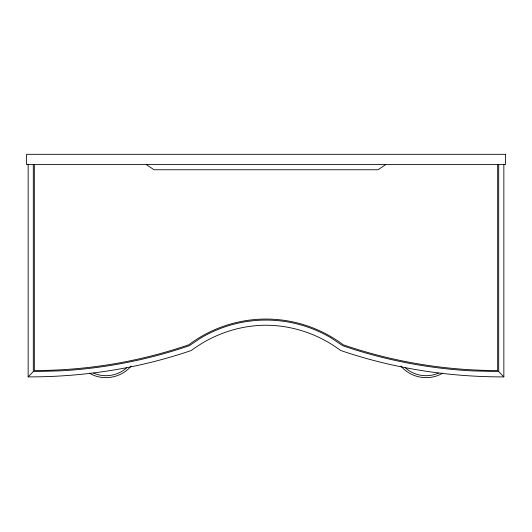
<?xml version="1.0" encoding="UTF-8"?>
<svg xmlns="http://www.w3.org/2000/svg" width="532" height="532" viewBox="0 0 532 532"><rect width="100%" height="100%" fill="white"/><g stroke="black" fill="none" stroke-linecap="round" stroke-linejoin="round"><path stroke-width="0.8" d="M131.098 366.016C121.329 378.072 102.543 381.264 89.343 373.105M503.851 164.242L503.851 376.889C448.429 377.022 392.995 368.423 340.533 350.428C319.16 334.382 292.753 325.305 266 325.238C239.247 325.305 212.84 334.382 191.467 350.428C139.005 368.423 83.571 377.022 28.149 376.889L33.297 371.595L33.297 164.401M126.583 367.865C117.865 375.851 104.339 377.993 93.579 373.092M385.7 164.607L377.979 169.755L154.021 169.755L146.3 164.607M442.657 373.105C429.457 381.264 410.671 378.072 400.902 366.016M438.421 373.092C427.662 377.993 414.135 375.851 405.417 367.865M33.297 371.595L60.581 370.844A477.53 477.53 0 0 0 189.219 345.733L200.763 338.006A127.68 127.68 0 0 1 331.237 338.006L342.774 345.733A477.53 477.53 0 0 0 471.418 370.851L498.703 371.595L503.851 376.889M498.703 164.401L498.703 371.595M497.679 164.607L497.679 370.538A476.226 476.226 0 0 1 343.226 344.796A128.711 128.711 0 0 0 188.774 344.796A476.226 476.226 0 0 1 34.321 370.538L34.321 164.607M28.149 164.242L28.149 376.889M505.4 154.307L26.6 154.307L26.6 164.607L505.4 164.607L505.4 154.307"/></g></svg>
